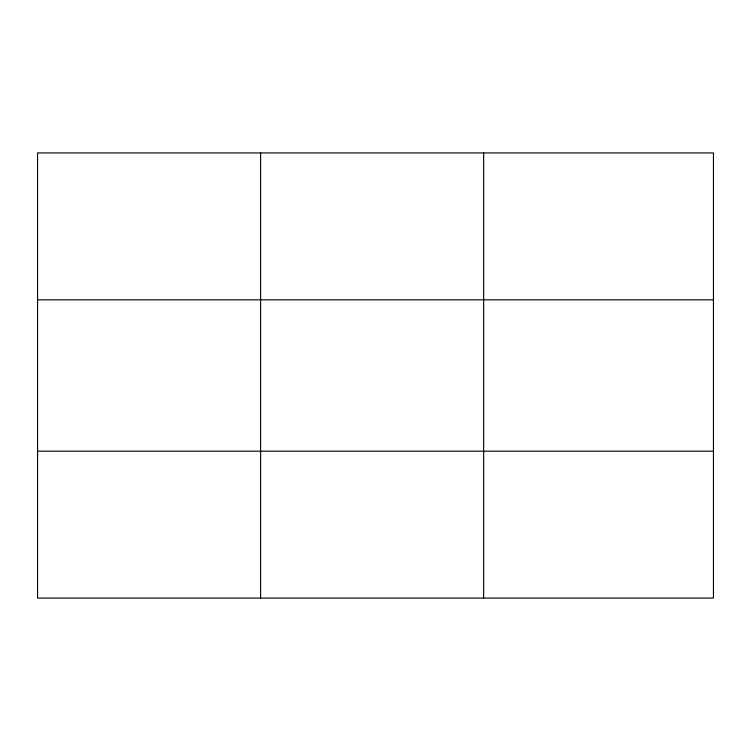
<?xml version="1.0" encoding="UTF-8"?>
<svg xmlns="http://www.w3.org/2000/svg" width="751" height="751" viewBox="0 0 751 751"><rect width="100%" height="100%" fill="white"/><g stroke="black" fill="none" stroke-linecap="round" stroke-linejoin="round"><path stroke-width="1.13" d="M260.597 152.932L260.597 598.068M483.644 152.932L483.644 598.068M713.45 451.173L713.45 598.068L37.55 598.068L37.55 152.932L713.45 152.932L713.45 451.173L37.55 451.173M37.55 299.827L713.45 299.827"/></g></svg>
